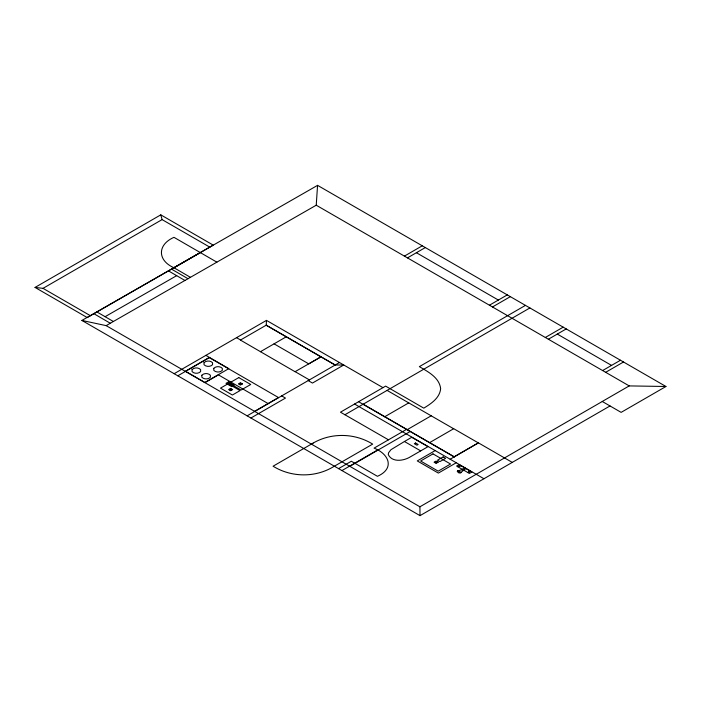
<?xml version="1.0" encoding="UTF-8"?>
<svg xmlns="http://www.w3.org/2000/svg" width="701" height="701" viewBox="0 0 701 701"><rect width="100%" height="100%" fill="white"/><g stroke="black" fill="none" stroke-linecap="round" stroke-linejoin="round"><path stroke-width="1.05" d="M274.065 343.84L308.773 363.88L320.962 356.835L295.033 371.705L240.425 340.073L266.231 325.176L266.476 320.383L382.974 387.644M317.562 185.353L81.903 320.436L106.149 325.632L316.23 205.209L317.562 185.353L665.95 386.496L621.139 412.372L602.255 401.471L629.209 385.909L665.95 386.496M404.442 441.507L390.956 449.7L388.538 452.828L388.301 454.669C392.253 462.678 403.776 460.881 410.225 456.929L428.004 446.668L411.75 437.284L404.442 441.507L420.696 450.883M35.05 287.436L160.783 214.848L213.253 245.14L87.213 317.562L35.05 287.436L43.024 288.348L90.411 315.713M43.024 288.348L162.097 219.606L209.792 247.138M200.337 252.544L173.988 267.764C157.261 260.448 157.252 244.649 173.979 237.332L216.872 262.165M174.155 373.694L266.476 320.383M209.38 357.44L185.458 371.25L204.867 382.457L228.789 368.647L205.875 355.354M177.817 375.806L209.564 357.484M404.407 256.119L422.265 245.806M407.456 257.88L425.314 247.567M205.016 382.615L218.414 374.877L268.246 403.645M260.421 351.718L286.262 336.804M254.656 411.312L278.481 397.546L209.327 357.624M247.138 415.833L339.477 362.531M250.923 418.015L285.456 398.08L281.679 395.89M489.429 305.207L507.287 294.893M492.479 306.968L510.337 296.654M525.452 305.382L419.347 366.641C428.048 371.758 439.361 377.515 440.649 388.678C439.755 398.002 431.124 403.688 423.79 408.148L385.62 386.111L340.467 412.179L388.494 439.834M344.91 414.747L529.895 307.949M384.7 416.753L408.771 402.856M545.325 337.479L563.183 327.165M548.366 339.231L566.224 328.927M338.583 468.627L351.35 461.249L377.445 476.312C394.987 468.54 389.16 454.029 374.071 448.132L406.536 429.389M407.097 429.722L431.203 415.798M341.948 470.564L377.445 450.077M349.843 466.331L410.181 431.501M429.529 442.673L453.722 428.697L478.275 442.874L454.082 456.842M435.163 450.585L417.279 460.916L438.362 473.087L456.255 462.756M602.615 370.549L620.473 360.244M450.156 459.225L478.45 442.883L512.256 462.397M605.664 372.31L623.522 361.996M457.893 466.787L460.373 465.359M464.921 467.988L459.286 470.625M466.016 468.618C463.238 469.302 459.742 476.005 457.236 471.317L458.989 470.66M468.049 472.649L470.564 471.247M106.149 325.632L419.917 506.788L602.29 401.489M81.903 320.436L420.022 515.647L610.019 405.949M105.097 316.686L176.678 275.659M416.385 252.719L498.358 300.054M557.295 334.079L611.544 365.396M316.23 205.209L629.209 385.909M387.092 390.396L453.635 428.749M266.231 325.176L335.209 365.002L343.744 365.002L312.462 383.061L308.195 380.59M266.17 325.211L335.148 365.028M363.171 404.205L454.309 456.824M358.597 401.717L454.178 456.903M354.566 404.039L483.953 478.739M236.535 337.672L240.566 339.994M295.165 371.679L309.404 379.898M462.441 469.416L456.588 466.034L459.067 464.605L471.904 472.018L469.425 473.447L463.536 470.047M461.67 469.863L462.765 470.494M173.892 267.703L190.427 277.324M171.465 269.096L188.008 278.718M168.406 270.849L184.941 280.47M96.826 311.884L113.369 321.496M93.776 313.636L110.311 323.249M160.783 214.848L162.097 219.606M419.917 506.788L420.022 515.647M204.026 362.706L204.026 364.704C206.129 366.956 210.449 366.956 212.552 364.704L212.552 362.706C210.449 360.454 206.129 360.454 204.026 362.706M213.787 368.34L213.787 370.338C215.89 372.59 220.21 372.59 222.313 370.338L222.313 368.34C220.21 366.088 215.89 366.088 213.787 368.34M192.092 369.593L192.083 371.591C194.186 373.852 198.506 373.843 200.609 371.591L200.609 369.593C198.506 367.35 194.195 367.342 192.092 369.593M201.853 375.237L201.853 377.234C203.947 379.486 208.267 379.486 210.37 377.234L210.37 375.237C208.267 372.985 203.956 372.985 201.853 375.237M457.806 470.827L457.867 471.335C459.47 473.622 464.193 473.263 457.806 470.827M231.768 389.572L230.62 390.229L229.464 389.572L230.62 388.906L231.768 389.572M241.573 383.903L240.425 384.569L239.278 383.903L240.425 383.237L241.573 383.903M437.258 462.213L436.11 462.879L434.962 462.213L436.11 461.547L437.258 462.213M232.627 389.572L230.62 390.729L228.605 389.572L230.62 388.407L232.627 389.572M242.441 383.903L240.425 385.068L238.419 383.903L240.425 382.746L242.441 383.903M438.125 462.213L436.11 463.379L434.094 462.213L436.11 461.056L438.125 462.213M228.438 381.931L226.002 383.342L231.689 386.619L234.125 385.217L228.438 381.931M228.132 383.719L220.491 388.135L232.399 395.014L240.049 390.597L228.132 383.719M238.796 377.594L229.166 383.149L241.1 390.036L250.73 384.481L238.796 377.594M313.154 443.076L273.075 466.209C290.95 477.293 314.363 477.828 332.598 467.243L372.678 444.11C354.802 433.016 331.389 432.491 313.154 443.076M415.544 442.988L414.317 443.698L416.902 445.188L418.129 444.478L415.544 442.988M432.981 453.88L420.618 461.013L438.186 471.16L450.55 464.018L432.981 453.88M443.163 456.921L437.477 460.207L439.913 461.617L445.599 458.331L443.163 456.921M459.961 466.296L459.111 466.086L459.961 466.296M468.899 471.458C467.646 471.738 470.082 472.316 468.899 471.458"/></g></svg>
